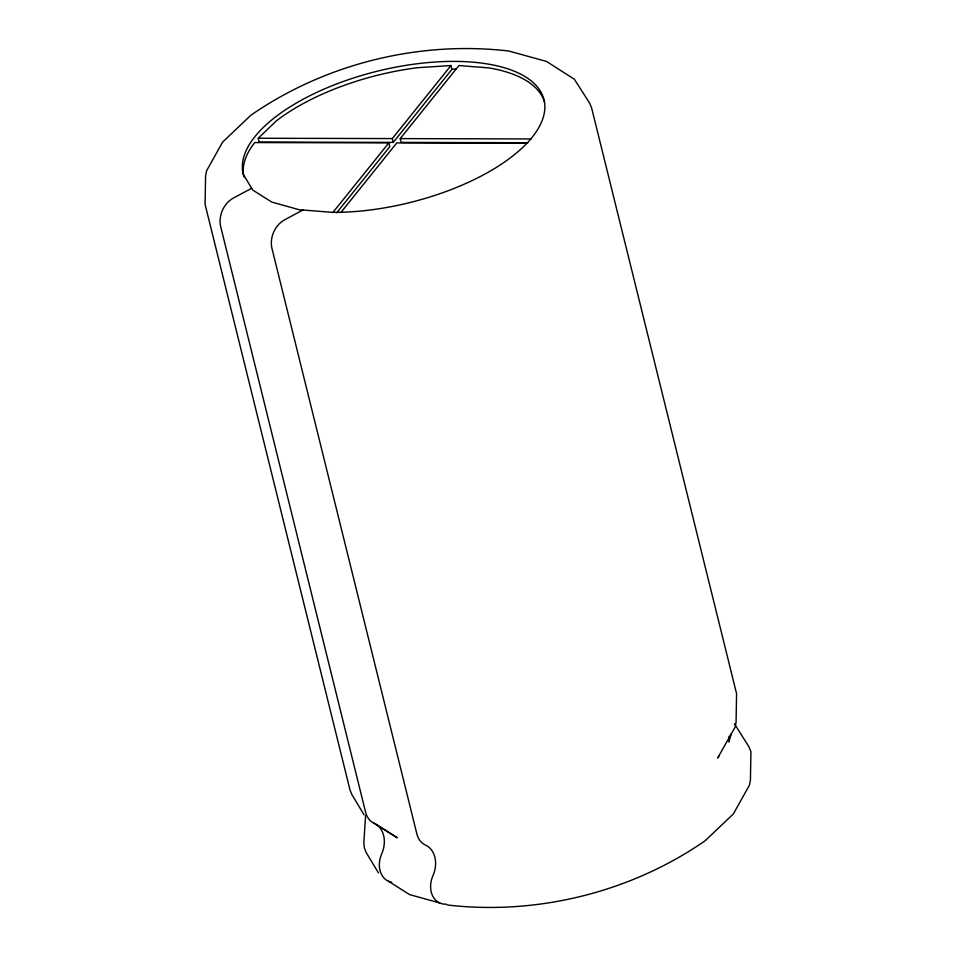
<?xml version="1.0" encoding="UTF-8"?>
<svg xmlns="http://www.w3.org/2000/svg" width="956" height="956" viewBox="0 0 956 956"><rect width="100%" height="100%" fill="white"/><g stroke="black" fill="none" stroke-linecap="round" stroke-linejoin="round"><path stroke-width="1.43" d="M728.962 740.637L729.141 736.251M728.89 742.095L731.149 733.981M365.574 815.671L363.842 842.75L364.344 847.924L366.315 852.752L378.445 872.852M719.043 755.909L717.657 758.036L735.092 727.146L736.072 722.21L736.574 693.662L591.656 108.076L589.685 103.248L574.389 79.252L546.485 61.435L508.891 51.038C419.075 40.487 325.052 63.765 250.735 115.341L222.605 142.109L206.556 170.873L205.576 175.808L205.086 204.357L350.004 789.955L351.975 794.771L364.093 814.87M332.951 212.387A154.932 67.673 -13.9 0 0 540.594 124.125A154.932 67.673 -13.9 0 0 403.157 65.821A154.932 67.673 -13.9 0 0 243.254 174.339L252.719 190.029L271.779 202.098L299.144 209.723L332.951 212.387L388.853 142.898L389.785 146.686L336.703 212.794M258.216 138.25L392.319 138.584L450.981 65.534L451.925 69.322L393.251 142.372L259.148 142.038L258.216 138.25L276.368 120.874A154.932 67.673 -13.9 0 1 417.234 67.733L450.981 65.534M340.886 212.507L396.764 142.922L526.398 143.245M527.82 142.719L401.173 142.396L400.229 138.608L458.904 65.546L488.97 67.924A154.932 67.673 -13.9 0 1 544.514 102.005M251.667 188.284L233.336 198.095A22.131 17.208 -67 0 0 220.716 226.727L365.634 812.325A22.131 17.208 -67 0 0 374.119 823.259L397.373 837.815L376.329 824.49M302.921 210.021L284.589 219.832A22.131 17.208 -67 0 0 271.97 248.476L416.9 834.062A22.131 17.208 -67 0 0 425.372 845.008A24.82 19.299 -67 0 1 432.96 875.648A22.131 17.208 -67 0 0 446.404 904.149M451.925 69.322L456.108 69.047M400.229 138.608L531.357 138.943M388.853 142.898L254.75 142.564A146.34 63.921 -13.9 0 0 243.888 176.896M447.109 904.962C536.925 915.513 630.948 892.235 705.265 840.659L733.395 813.891L749.444 785.127L750.424 780.192L750.914 751.643L748.942 746.815L734.447 723.788M439.724 902.978L409.515 894.565L388.459 881.241M392.319 138.584L393.251 142.372M374.119 823.259A24.82 19.299 -67 0 1 381.695 853.911A22.131 17.208 -67 0 0 391.697 882.233"/></g></svg>
